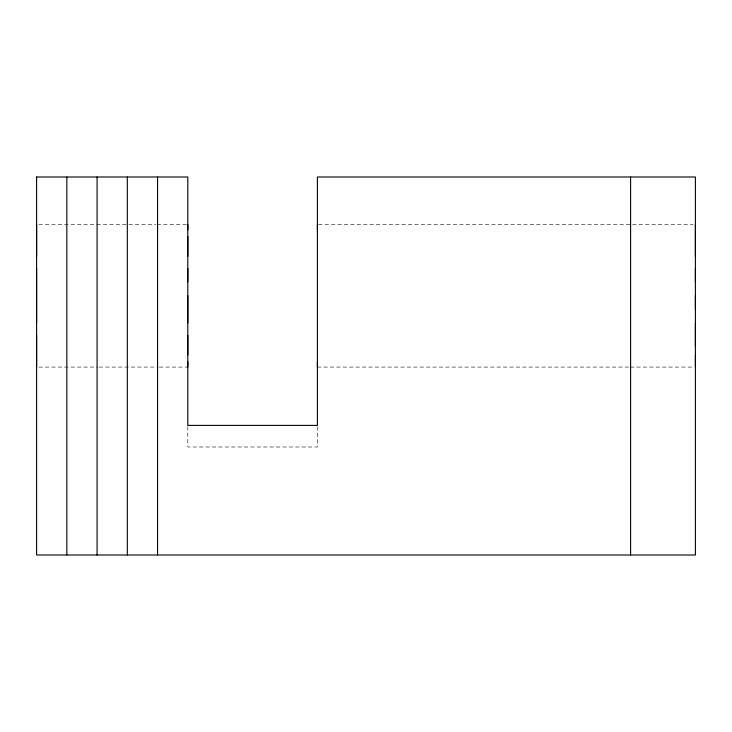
<?xml version="1.0" encoding="UTF-8"?>
<svg xmlns="http://www.w3.org/2000/svg" width="732" height="732" viewBox="0 0 732 732"><rect width="100%" height="100%" fill="white"/><g stroke="black" fill="none" stroke-linecap="round" stroke-linejoin="round"><path stroke-width="0.55" stroke-dasharray="3.66 2.75" d="M187.804 426.536L187.804 446.996L317.404 446.996L317.404 426.536M38.869 224.523L95.718 224.523M96.853 224.523L155.971 224.523M157.106 224.523L186.66 224.523M318.539 224.523L631.451 224.523M632.594 224.523L693.113 224.523M38.869 367.08L97.987 367.08M99.122 367.08L158.24 367.08M159.375 367.08L187.804 367.08M317.404 367.08L629.163 367.08M630.307 367.08L693.113 367.08"/><path stroke-width="1.1" d="M66.841 555.002L66.841 176.998M97.082 555.002L97.082 176.998M127.322 555.002L127.322 176.998M157.563 555.002L157.563 176.998M630.6 555.002L630.6 176.998M695.4 224.523L695.4 256.2M695.4 268.525L695.4 281.893M695.4 295.801L695.4 309.709M695.4 323.077L695.4 346.199M695.4 355.066L695.4 367.08M317.404 224.523L317.404 229.949M317.404 361.654L317.404 367.08M187.804 224.523L187.804 229.949M187.804 236.537L187.804 256.2M187.804 268.525L187.804 281.893M187.804 295.801L187.804 323.077M187.804 335.402L187.804 355.066M187.804 361.654L187.804 367.08M36.6 224.523L36.6 256.2M36.6 268.525L36.6 323.077M36.6 335.402L36.6 367.08M36.6 176.998L36.6 555.002L695.4 555.002L695.4 176.998L317.404 176.998L317.404 425.402L187.804 425.402L187.804 176.998L36.6 176.998"/></g></svg>
